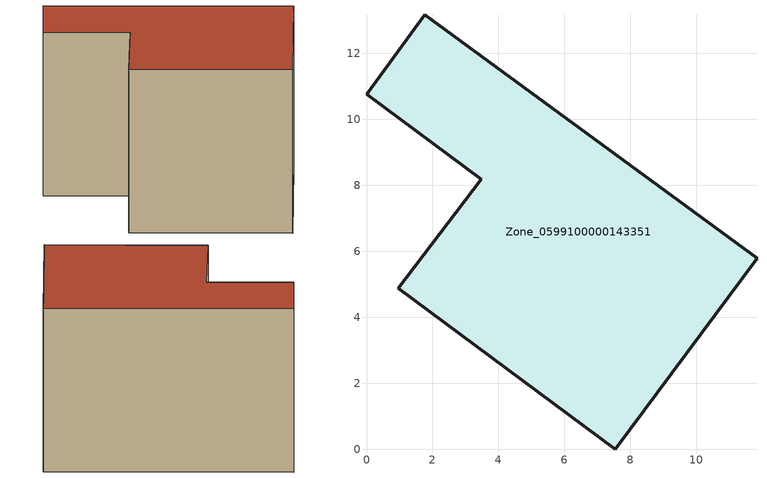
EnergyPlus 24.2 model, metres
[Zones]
Zone_0599100000143351
 floor ground (C_G): 1.76,13.17 11.84,5.78 7.54,0 0.96,4.88 3.48,8.19 0,10.76 z0
 wall outside (C_F): 11.84,5.78 1.76,13.17 0,10.76 3.48,8.19 0.96,4.88 7.54,0 11.84,5.78 z0:9.08
 roof outside (C_R): 7.54,0 11.84,5.78 1.76,13.17 0,10.76 3.48,8.19 0.96,4.88 z9.08
[BUILDING]
Pand.0599100000143351: North Axis=0; Terrain=City; Loads Convergence Tolerance Value=0.04; Temperature Convergence Tolerance Value=0.4; Solar Distribution=FullExterior; Maximum Number of Warmup Days=25; Minimum Number of Warmup Days=1
[Site:Location]
Rotterdam.The.Hague.AP_ZH_NLD Design_Conditions: Latitude=51.96; Longitude=4.45; Time Zone=1; Elevation=-4.5
[SITE:GROUNDTEMPERATURE:BUILDINGSURFACE]
18, 18, 18, 18, 18, 18, 18, 18, 18, 18, 18, 18
[MATERIAL] Thermal Absorptance=0.9; Solar Absorptance=0.7; Visible Absorptance=0.7
Name | Roughness | Thickness | Conductivity | Density | Specific Heat
G.TC.1975-1991 | MediumSmooth | 0.15 | 0.288461 | 540 | 1210
F.TC.1975-1991 | Rough | 0.3 | 0.230769 | 1920 | 840
R.TC.1975-1991 | MediumRough | 0.2 | 0.153846 | 1500 | 1000
[CONSTRUCTION]
C_G: G.TC.1975-1991
C_F: F.TC.1975-1991
C_R: R.TC.1975-1991
[ZONE]
Zone_0599100000143351: Type=1; Multiplier=1; Ceiling Height=Autocalculate; Volume=Autocalculate; Floor Area=autocalculate; Part of Total Floor Area=Yes
[ZONEINFILTRATION:DESIGNFLOWRATE]
Infil_Zone_0599100000143351: Zone or ZoneList or Space or SpaceList=Zone_0599100000143351; Schedule=AlwaysOn; Design Flow Rate Calculation Method=Flow/Area; Flow Rate per Floor Area=0.003; Constant Term Coefficient=1; Temperature Term Coefficient=0; Velocity Term Coefficient=0; Velocity Squared Term Coefficient=0
[HVACTEMPLATE:ZONE:IDEALLOADSAIRSYSTEM]
Zone_0599100000143351: Maximum Heating Supply Air Temperature=50; Minimum Cooling Supply Air Temperature=13; Maximum Heating Supply Air Humidity Ratio=0.0156; Minimum Cooling Supply Air Humidity Ratio=0.0077; Heating Limit=NoLimit; Cooling Limit=NoLimit; Dehumidification Control Type=ConstantSensibleHeatRatio; Cooling Sensible Heat Ratio=0.7; Dehumidification Setpoint=60; Humidification Control Type=None; Humidification Setpoint=30; Outdoor Air Method=None; Outdoor Air Flow Rate per Person=0.00944; Outdoor Air Flow Rate per Zone Floor Area=0; Outdoor Air Flow Rate per Zone=0; Demand Controlled Ventilation Type=None; Outdoor Air Economizer Type=NoEconomizer; Heat Recovery Type=None; Sensible Heat Recovery Effectiveness=0.7; Latent Heat Recovery Effectiveness=0.65
[ZONECONTROL:THERMOSTAT]
ThermostatControl_Zone_0599100000143351: Zone or ZoneList=Zone_0599100000143351; Control Type Schedule=DualSetpointControlType; Control 1=Thermostat_Zone_0599100000143351; Temperature Difference Between Cutout And Setpoint=0
[THERMOSTATSETPOINT:DUALSETPOINT]
Thermostat_Zone_0599100000143351: Heating Setpoint Temperature Schedule=HeatingSetpoint_Zone_0599100000143351; Cooling Setpoint Temperature Schedule=CoolingSetpoint_Zone_0599100000143351
[SCHEDULE:COMPACT]
HeatingSetpoint_Zone_0599100000143351: Through: 12/31, For: AllDays, Until: 24:00, 21
CoolingSetpoint_Zone_0599100000143351: Through: 12/31, For: AllDays, Until: 24:00, 24
DualSetpointControlType: Through: 12/31, For: AllDays, Until: 24:00, 4
AlwaysOn: Through: 12/31, For: AllDays, Until: 24:00, 1
